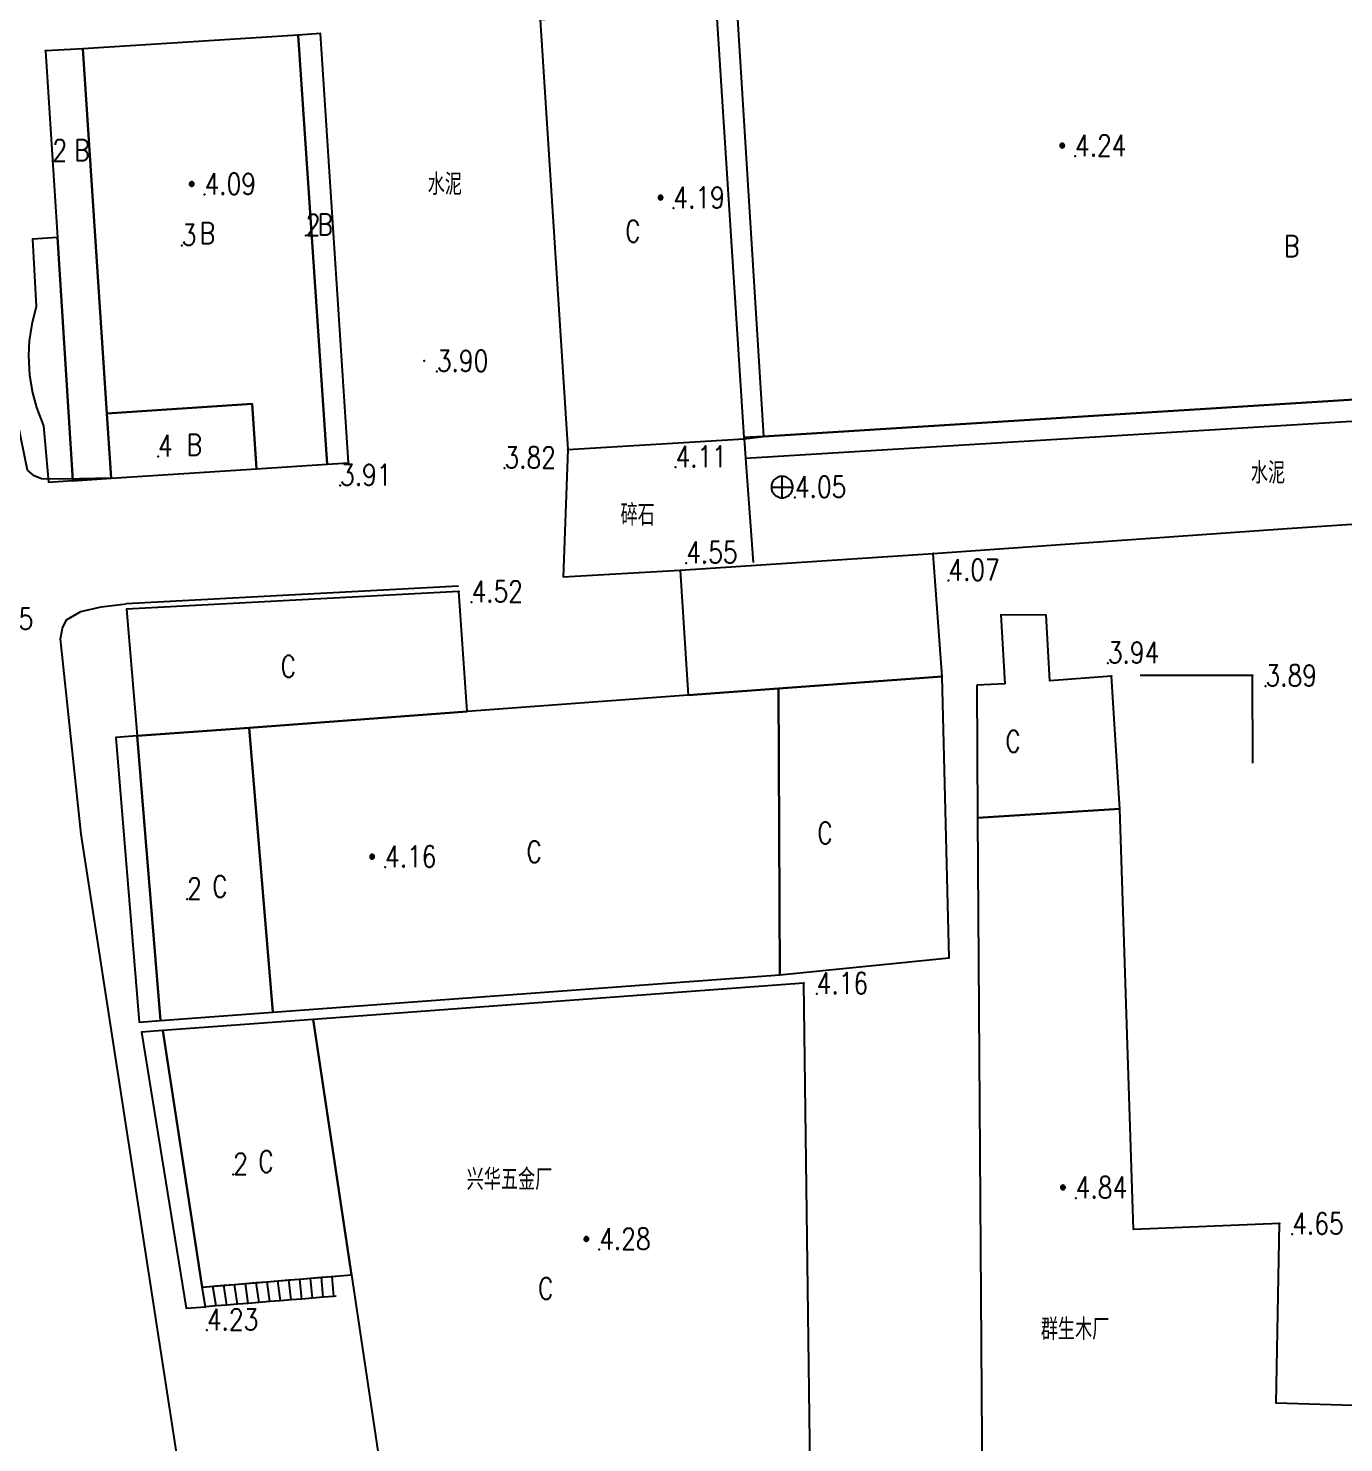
# Model space of a CAD drawing. Extents: x 500064 to 501389, y 2542464 to 2545400.
# Drawn here: x 500855.9 to 500917.3, y 2542777.3 to 2542843.4 of the extents above; entities that cross this region are included whole.
import ezdxf

# ---------------------------------------------------------------- set-up
doc = ezdxf.new("R2010")
doc.units = 0
doc.header["$LTSCALE"] = 0.5
doc.linetypes.add('CENTER', pattern=[50.8, 31.75, -6.35, 6.35, -6.35])
doc.layers.add('地形图', color=8, linetype='CONTINUOUS')
doc.styles.add('HZ', font='romans.shx', dxfattribs={"width": 0.8, "bigfont": 'hztxt.shx'})

msp = doc.modelspace()

# ---------------------------------------------------------------- linework, layer by layer
at = {"layer": '地形图'}
for points in [[(500859.768, 2542822.368), (500857.555, 2542822.327), (500856.521, 2542822.334), (500856.164, 2542822.487), (500855.866, 2542822.752), (500850.936, 2542846.799), (500844.437, 2542875.108), (500844.168, 2542876.928), (500836.787, 2542922.628), (500834.017, 2542940.008), (500833.487, 2542959.598), (500838.66, 2542977.794), (500847.327, 2542998.788)], [(500869.848, 2542823.028), (500870.846, 2542823.093), (500869.536, 2542843.143), (500868.506, 2542843.066)], [(500858.445, 2542842.44), (500856.706, 2542842.334), (500857.255, 2542833.616), (500857.971, 2542822.257), (500857.972, 2542822.248), (500859.768, 2542822.368)], [(500904.182, 2542837.816), (500904.192, 2542837.816), (500904.202, 2542837.818), (500904.212, 2542837.821), (500904.222, 2542837.824), (500904.231, 2542837.829), (500904.24, 2542837.835), (500904.248, 2542837.841), (500904.256, 2542837.849), (500904.262, 2542837.857), (500904.266, 2542837.862), (500904.268, 2542837.866), (500904.273, 2542837.875), (500904.277, 2542837.885), (500904.279, 2542837.895), (500904.281, 2542837.905), (500904.282, 2542837.916), (500904.281, 2542837.926), (500904.279, 2542837.937), (500904.277, 2542837.947), (500904.273, 2542837.956), (500904.27, 2542837.963), (500904.268, 2542837.966), (500904.262, 2542837.975), (500904.256, 2542837.983), (500904.248, 2542837.99), (500904.24, 2542837.997), (500904.231, 2542838.002), (500904.23, 2542838.003), (500904.222, 2542838.007), (500904.212, 2542838.011), (500904.202, 2542838.014), (500904.192, 2542838.015), (500904.182, 2542838.016), (500904.171, 2542838.015), (500904.161, 2542838.014), (500904.151, 2542838.011), (500904.141, 2542838.007), (500904.131, 2542838.002), (500904.123, 2542837.997), (500904.115, 2542837.99), (500904.107, 2542837.983), (500904.101, 2542837.975), (500904.098, 2542837.97), (500904.095, 2542837.966), (500904.09, 2542837.956), (500904.086, 2542837.947), (500904.084, 2542837.937), (500904.082, 2542837.926), (500904.082, 2542837.916), (500904.082, 2542837.905), (500904.084, 2542837.895), (500904.086, 2542837.885), (500904.09, 2542837.875), (500904.093, 2542837.869), (500904.095, 2542837.866), (500904.101, 2542837.857), (500904.107, 2542837.849), (500904.115, 2542837.841), (500904.123, 2542837.835), (500904.131, 2542837.829), (500904.133, 2542837.829), (500904.141, 2542837.824), (500904.151, 2542837.821), (500904.161, 2542837.818), (500904.171, 2542837.816), (500904.182, 2542837.816)], [(500904.133, 2542837.829), (500904.266, 2542837.862), (500904.268, 2542837.866), (500904.095, 2542837.866), (500904.093, 2542837.869), (500904.282, 2542837.916), (500904.082, 2542837.916), (500904.27, 2542837.963), (500904.268, 2542837.966), (500904.095, 2542837.966), (500904.098, 2542837.97), (500904.23, 2542838.003)], [(500863.53, 2542836.02), (500863.541, 2542836.02), (500863.551, 2542836.022), (500863.561, 2542836.025), (500863.571, 2542836.028), (500863.58, 2542836.033), (500863.589, 2542836.039), (500863.597, 2542836.045), (500863.605, 2542836.053), (500863.611, 2542836.061), (500863.615, 2542836.066), (500863.617, 2542836.07), (500863.622, 2542836.079), (500863.626, 2542836.089), (500863.628, 2542836.099), (500863.63, 2542836.109), (500863.63, 2542836.12), (500863.63, 2542836.13), (500863.628, 2542836.141), (500863.626, 2542836.151), (500863.622, 2542836.16), (500863.619, 2542836.167), (500863.617, 2542836.17), (500863.611, 2542836.178), (500863.605, 2542836.187), (500863.597, 2542836.194), (500863.589, 2542836.201), (500863.58, 2542836.206), (500863.579, 2542836.207), (500863.571, 2542836.211), (500863.561, 2542836.215), (500863.551, 2542836.217), (500863.541, 2542836.219), (500863.53, 2542836.22), (500863.52, 2542836.219), (500863.51, 2542836.217), (500863.5, 2542836.215), (500863.49, 2542836.211), (500863.48, 2542836.206), (500863.472, 2542836.201), (500863.464, 2542836.194), (500863.456, 2542836.187), (500863.45, 2542836.178), (500863.446, 2542836.174), (500863.444, 2542836.17), (500863.439, 2542836.16), (500863.435, 2542836.151), (500863.433, 2542836.141), (500863.431, 2542836.13), (500863.43, 2542836.12), (500863.431, 2542836.109), (500863.433, 2542836.099), (500863.435, 2542836.089), (500863.439, 2542836.079), (500863.442, 2542836.073), (500863.444, 2542836.07), (500863.45, 2542836.061), (500863.456, 2542836.053), (500863.464, 2542836.045), (500863.472, 2542836.039), (500863.48, 2542836.033), (500863.482, 2542836.033), (500863.49, 2542836.028), (500863.5, 2542836.025), (500863.51, 2542836.022), (500863.52, 2542836.02), (500863.53, 2542836.02)], [(500863.482, 2542836.033), (500863.615, 2542836.066), (500863.617, 2542836.07), (500863.444, 2542836.07), (500863.442, 2542836.073), (500863.63, 2542836.12), (500863.43, 2542836.12), (500863.619, 2542836.167), (500863.617, 2542836.17), (500863.444, 2542836.17), (500863.446, 2542836.174), (500863.579, 2542836.207)], [(500885.425, 2542835.385), (500885.435, 2542835.386), (500885.446, 2542835.388), (500885.456, 2542835.39), (500885.466, 2542835.394), (500885.475, 2542835.399), (500885.484, 2542835.405), (500885.492, 2542835.411), (500885.499, 2542835.419), (500885.506, 2542835.427), (500885.509, 2542835.432), (500885.511, 2542835.435), (500885.516, 2542835.445), (500885.52, 2542835.455), (500885.523, 2542835.465), (500885.524, 2542835.475), (500885.525, 2542835.485), (500885.524, 2542835.496), (500885.523, 2542835.506), (500885.52, 2542835.516), (500885.516, 2542835.526), (500885.513, 2542835.532), (500885.511, 2542835.535), (500885.506, 2542835.544), (500885.499, 2542835.552), (500885.492, 2542835.56), (500885.484, 2542835.566), (500885.475, 2542835.572), (500885.474, 2542835.573), (500885.466, 2542835.577), (500885.456, 2542835.581), (500885.446, 2542835.583), (500885.435, 2542835.585), (500885.425, 2542835.585), (500885.414, 2542835.585), (500885.404, 2542835.583), (500885.394, 2542835.581), (500885.384, 2542835.577), (500885.375, 2542835.572), (500885.366, 2542835.566), (500885.358, 2542835.56), (500885.351, 2542835.552), (500885.344, 2542835.544), (500885.341, 2542835.539), (500885.338, 2542835.535), (500885.333, 2542835.526), (500885.33, 2542835.516), (500885.327, 2542835.506), (500885.325, 2542835.496), (500885.325, 2542835.485), (500885.325, 2542835.475), (500885.327, 2542835.465), (500885.33, 2542835.455), (500885.333, 2542835.445), (500885.337, 2542835.438), (500885.338, 2542835.435), (500885.344, 2542835.427), (500885.351, 2542835.419), (500885.358, 2542835.411), (500885.366, 2542835.405), (500885.375, 2542835.399), (500885.376, 2542835.398), (500885.384, 2542835.394), (500885.394, 2542835.39), (500885.404, 2542835.388), (500885.414, 2542835.386), (500885.425, 2542835.385)], [(500885.376, 2542835.398), (500885.509, 2542835.432), (500885.511, 2542835.435), (500885.338, 2542835.435), (500885.337, 2542835.438), (500885.525, 2542835.485), (500885.325, 2542835.485), (500885.513, 2542835.532), (500885.511, 2542835.535), (500885.338, 2542835.535), (500885.341, 2542835.539), (500885.474, 2542835.573)], [(500857.255, 2542833.616), (500856.088, 2542833.538), (500856.268, 2542830.398), (500856.056, 2542829.564), (500855.944, 2542828.784), (500855.91, 2542828.097), (500855.957, 2542827.192), (500856.094, 2542826.365), (500856.279, 2542825.674), (500856.608, 2542824.818), (500856.848, 2542822.188), (500857.971, 2542822.257)], [(500890.232, 2542824.325), (500889.327, 2542824.272), (500889.332, 2542824.207), (500889.397, 2542823.3), (500935.293, 2542826.118), (500935.237, 2542827.138)], [(500859.566, 2542825.401), (500866.352, 2542825.844), (500866.55, 2542822.812)], [(500889.332, 2542824.207), (500890.232, 2542824.325)], [(500889.332, 2542824.207), (500889.397, 2542823.3), (500889.749, 2542818.427)], [(500881.096, 2542823.719), (500880.882, 2542817.754)], [(500891.099, 2542821.458), (500891.151, 2542821.461), (500891.203, 2542821.469), (500891.254, 2542821.483), (500891.303, 2542821.502), (500891.349, 2542821.525), (500891.393, 2542821.554), (500891.434, 2542821.587), (500891.471, 2542821.624), (500891.504, 2542821.665), (500891.532, 2542821.708), (500891.556, 2542821.755), (500891.575, 2542821.804), (500891.588, 2542821.854), (500891.596, 2542821.906), (500891.599, 2542821.958), (500891.596, 2542822.011), (500891.588, 2542822.062), (500891.575, 2542822.113), (500891.556, 2542822.162), (500891.532, 2542822.208), (500891.504, 2542822.252), (500891.471, 2542822.293), (500891.434, 2542822.33), (500891.393, 2542822.363), (500891.349, 2542822.391), (500891.303, 2542822.415), (500891.254, 2542822.434), (500891.203, 2542822.447), (500891.151, 2542822.456), (500891.099, 2542822.458), (500891.047, 2542822.456), (500890.995, 2542822.447), (500890.945, 2542822.434), (500890.896, 2542822.415), (500890.849, 2542822.391), (500890.805, 2542822.363), (500890.765, 2542822.33), (500890.728, 2542822.293), (500890.695, 2542822.252), (500890.666, 2542822.208), (500890.642, 2542822.162), (500890.624, 2542822.113), (500890.61, 2542822.062), (500890.602, 2542822.011), (500890.599, 2542821.958), (500890.602, 2542821.906), (500890.61, 2542821.854), (500890.624, 2542821.804), (500890.642, 2542821.755), (500890.666, 2542821.708), (500890.695, 2542821.665), (500890.728, 2542821.624), (500890.765, 2542821.587), (500890.805, 2542821.554), (500890.849, 2542821.525), (500890.896, 2542821.502), (500890.945, 2542821.483), (500890.995, 2542821.469), (500891.047, 2542821.461), (500891.099, 2542821.458)], [(500890.599, 2542821.958), (500891.099, 2542821.958), (500891.599, 2542821.958)], [(500891.099, 2542821.458), (500891.099, 2542821.958), (500891.099, 2542822.458)], [(500898.163, 2542818.845), (500914.682, 2542820.021), (500930.469, 2542821.073)], [(500886.341, 2542818.056), (500880.882, 2542817.754)], [(500875.988, 2542817.323), (500860.467, 2542816.497)], [(500867.399, 2542723.803), (500865.675, 2542758.369), (500858.369, 2542805.742), (500857.408, 2542814.869), (500857.493, 2542815.364), (500857.68, 2542815.75), (500858.346, 2542816.142), (500859.295, 2542816.362), (500860.467, 2542816.497)], [(500913.091, 2542809.059), (500913.076, 2542813.153), (500907.824, 2542813.155)], [(500867.314, 2542797.414), (500866.214, 2542810.714)], [(500860.978, 2542810.328), (500859.98, 2542810.254), (500861.08, 2542796.954), (500862.078, 2542797.028)], [(500871.956, 2542804.586), (500871.967, 2542804.587), (500871.977, 2542804.588), (500871.987, 2542804.591), (500871.997, 2542804.595), (500872.006, 2542804.599), (500872.015, 2542804.605), (500872.023, 2542804.612), (500872.031, 2542804.619), (500872.037, 2542804.627), (500872.04, 2542804.632), (500872.043, 2542804.636), (500872.048, 2542804.645), (500872.051, 2542804.655), (500872.054, 2542804.665), (500872.056, 2542804.676), (500872.056, 2542804.686), (500872.056, 2542804.696), (500872.054, 2542804.707), (500872.051, 2542804.717), (500872.048, 2542804.727), (500872.044, 2542804.733), (500872.043, 2542804.736), (500872.037, 2542804.745), (500872.031, 2542804.753), (500872.023, 2542804.76), (500872.015, 2542804.767), (500872.006, 2542804.773), (500872.005, 2542804.773), (500871.997, 2542804.777), (500871.987, 2542804.781), (500871.977, 2542804.784), (500871.967, 2542804.785), (500871.956, 2542804.786), (500871.946, 2542804.785), (500871.935, 2542804.784), (500871.925, 2542804.781), (500871.916, 2542804.777), (500871.906, 2542804.773), (500871.898, 2542804.767), (500871.889, 2542804.76), (500871.882, 2542804.753), (500871.875, 2542804.745), (500871.872, 2542804.74), (500871.87, 2542804.736), (500871.865, 2542804.727), (500871.861, 2542804.717), (500871.858, 2542804.707), (500871.857, 2542804.696), (500871.856, 2542804.686), (500871.857, 2542804.676), (500871.858, 2542804.665), (500871.861, 2542804.655), (500871.865, 2542804.645), (500871.868, 2542804.639), (500871.87, 2542804.636), (500871.875, 2542804.627), (500871.882, 2542804.619), (500871.889, 2542804.612), (500871.898, 2542804.605), (500871.906, 2542804.599), (500871.907, 2542804.599), (500871.916, 2542804.595), (500871.925, 2542804.591), (500871.935, 2542804.588), (500871.946, 2542804.587), (500871.956, 2542804.586)], [(500871.907, 2542804.599), (500872.04, 2542804.632), (500872.043, 2542804.636), (500871.87, 2542804.636), (500871.868, 2542804.639), (500872.056, 2542804.686), (500871.856, 2542804.686), (500872.044, 2542804.733), (500872.043, 2542804.736), (500871.87, 2542804.736), (500871.872, 2542804.74), (500872.005, 2542804.773)], [(500870.989, 2542785.145), (500869.205, 2542797.076)], [(500862.188, 2542796.558), (500861.191, 2542796.484), (500863.274, 2542783.582), (500864.18, 2542783.651)], [(500904.215, 2542789.13), (500904.226, 2542789.131), (500904.236, 2542789.133), (500904.246, 2542789.135), (500904.256, 2542789.139), (500904.265, 2542789.144), (500904.274, 2542789.149), (500904.282, 2542789.156), (500904.29, 2542789.163), (500904.296, 2542789.172), (500904.299, 2542789.177), (500904.302, 2542789.18), (500904.307, 2542789.19), (500904.31, 2542789.199), (500904.313, 2542789.21), (500904.315, 2542789.22), (500904.315, 2542789.23), (500904.315, 2542789.241), (500904.313, 2542789.251), (500904.31, 2542789.261), (500904.307, 2542789.271), (500904.303, 2542789.277), (500904.302, 2542789.28), (500904.296, 2542789.289), (500904.29, 2542789.297), (500904.282, 2542789.305), (500904.274, 2542789.311), (500904.265, 2542789.317), (500904.264, 2542789.318), (500904.256, 2542789.322), (500904.246, 2542789.325), (500904.236, 2542789.328), (500904.226, 2542789.33), (500904.215, 2542789.33), (500904.205, 2542789.33), (500904.194, 2542789.328), (500904.184, 2542789.325), (500904.175, 2542789.322), (500904.165, 2542789.317), (500904.156, 2542789.311), (500904.148, 2542789.305), (500904.141, 2542789.297), (500904.134, 2542789.289), (500904.131, 2542789.284), (500904.129, 2542789.28), (500904.124, 2542789.271), (500904.12, 2542789.261), (500904.117, 2542789.251), (500904.116, 2542789.241), (500904.115, 2542789.23), (500904.116, 2542789.22), (500904.117, 2542789.21), (500904.12, 2542789.199), (500904.124, 2542789.19), (500904.127, 2542789.183), (500904.129, 2542789.18), (500904.134, 2542789.172), (500904.141, 2542789.163), (500904.148, 2542789.156), (500904.156, 2542789.149), (500904.165, 2542789.144), (500904.166, 2542789.143), (500904.175, 2542789.139), (500904.184, 2542789.135), (500904.194, 2542789.133), (500904.205, 2542789.131), (500904.215, 2542789.13)], [(500904.166, 2542789.143), (500904.299, 2542789.177), (500904.302, 2542789.18), (500904.129, 2542789.18), (500904.127, 2542789.183), (500904.315, 2542789.23), (500904.115, 2542789.23), (500904.303, 2542789.277), (500904.302, 2542789.28), (500904.129, 2542789.28), (500904.131, 2542789.284), (500904.264, 2542789.318)], [(500881.96, 2542786.724), (500881.971, 2542786.724), (500881.981, 2542786.726), (500881.991, 2542786.729), (500882.001, 2542786.732), (500882.01, 2542786.737), (500882.019, 2542786.743), (500882.027, 2542786.749), (500882.035, 2542786.757), (500882.041, 2542786.765), (500882.044, 2542786.77), (500882.047, 2542786.774), (500882.052, 2542786.783), (500882.055, 2542786.793), (500882.058, 2542786.803), (500882.06, 2542786.813), (500882.06, 2542786.824), (500882.06, 2542786.834), (500882.058, 2542786.844), (500882.055, 2542786.855), (500882.052, 2542786.864), (500882.048, 2542786.871), (500882.047, 2542786.874), (500882.041, 2542786.882), (500882.035, 2542786.891), (500882.027, 2542786.898), (500882.019, 2542786.905), (500882.01, 2542786.91), (500882.009, 2542786.911), (500882.001, 2542786.915), (500881.991, 2542786.919), (500881.981, 2542786.921), (500881.971, 2542786.923), (500881.96, 2542786.924), (500881.95, 2542786.923), (500881.939, 2542786.921), (500881.929, 2542786.919), (500881.92, 2542786.915), (500881.91, 2542786.91), (500881.901, 2542786.905), (500881.893, 2542786.898), (500881.886, 2542786.891), (500881.879, 2542786.882), (500881.876, 2542786.878), (500881.874, 2542786.874), (500881.869, 2542786.864), (500881.865, 2542786.855), (500881.862, 2542786.844), (500881.861, 2542786.834), (500881.86, 2542786.824), (500881.861, 2542786.813), (500881.862, 2542786.803), (500881.865, 2542786.793), (500881.869, 2542786.783), (500881.872, 2542786.777), (500881.874, 2542786.774), (500881.879, 2542786.765), (500881.886, 2542786.757), (500881.893, 2542786.749), (500881.901, 2542786.743), (500881.91, 2542786.737), (500881.911, 2542786.736), (500881.92, 2542786.732), (500881.929, 2542786.729), (500881.939, 2542786.726), (500881.95, 2542786.724), (500881.96, 2542786.724)], [(500881.911, 2542786.736), (500882.044, 2542786.77), (500882.047, 2542786.774), (500881.874, 2542786.774), (500881.872, 2542786.777), (500882.06, 2542786.824), (500881.86, 2542786.824), (500882.048, 2542786.871), (500882.047, 2542786.874), (500881.874, 2542786.874), (500881.876, 2542786.878), (500882.009, 2542786.911)], [(500864.013, 2542784.575), (500864.519, 2542784.617), (500865.026, 2542784.658), (500865.532, 2542784.699), (500866.039, 2542784.741), (500866.545, 2542784.782), (500867.052, 2542784.824), (500867.558, 2542784.865), (500868.064, 2542784.906), (500868.571, 2542784.948), (500869.077, 2542784.989), (500869.584, 2542785.03), (500870.09, 2542785.071), (500870.2, 2542785.08)], [(500867.17, 2542783.895), (500867.052, 2542784.824)], [(500867.668, 2542783.936), (500867.558, 2542784.865)], [(500868.167, 2542783.976), (500868.064, 2542784.906)], [(500868.665, 2542784.017), (500868.571, 2542784.948)], [(500869.163, 2542784.058), (500869.077, 2542784.989)], [(500869.662, 2542784.099), (500869.584, 2542785.03)], [(500870.16, 2542784.139), (500870.09, 2542785.071)], [(500864.18, 2542783.651), (500864.013, 2542784.575)], [(500864.678, 2542783.692), (500864.519, 2542784.617)], [(500865.176, 2542783.732), (500865.026, 2542784.658)], [(500865.675, 2542783.773), (500865.532, 2542784.699)], [(500866.173, 2542783.814), (500866.039, 2542784.741)], [(500866.672, 2542783.854), (500866.545, 2542784.782)], [(500870.268, 2542784.148), (500870.16, 2542784.139), (500869.662, 2542784.099), (500869.163, 2542784.058), (500868.665, 2542784.017), (500868.167, 2542783.976), (500867.668, 2542783.936), (500867.17, 2542783.895), (500866.672, 2542783.854), (500866.173, 2542783.814), (500865.675, 2542783.773), (500865.176, 2542783.732), (500864.678, 2542783.692), (500864.18, 2542783.651)]]:
    msp.add_lwpolyline(points, dxfattribs=at)
for points in [[(500934.022, 2542847.238), (500929.034, 2542846.916), (500925.862, 2542846.712), (500897.945, 2542844.915), (500897.075, 2542844.859), (500893.981, 2542844.66), (500892.607, 2542844.572), (500888.991, 2542844.339), (500890.232, 2542824.325), (500935.237, 2542827.138)], [(500889.331, 2542824.207), (500889.327, 2542824.272), (500888.033, 2542844.333), (500879.803, 2542843.787), (500881.096, 2542823.719)], [(500868.506, 2542843.066), (500858.445, 2542842.44), (500859.566, 2542825.401), (500866.352, 2542825.844), (500866.55, 2542822.812), (500869.848, 2542823.028)], [(500869.848, 2542823.028), (500870.846, 2542823.093), (500869.536, 2542843.143), (500868.506, 2542843.066)], [(500858.445, 2542842.44), (500856.706, 2542842.334), (500857.255, 2542833.616), (500857.971, 2542822.257), (500859.768, 2542822.368), (500859.566, 2542825.401)], [(500857.255, 2542833.616), (500856.088, 2542833.538), (500856.268, 2542830.398), (500856.056, 2542829.564), (500855.944, 2542828.784), (500855.91, 2542828.097), (500855.957, 2542827.192), (500856.094, 2542826.365), (500856.279, 2542825.674), (500856.608, 2542824.818), (500856.848, 2542822.188), (500857.971, 2542822.257)], [(500890.232, 2542824.325), (500889.327, 2542824.272), (500889.331, 2542824.207), (500889.397, 2542823.3), (500935.293, 2542826.118), (500935.237, 2542827.138)], [(500859.566, 2542825.401), (500859.768, 2542822.368), (500866.55, 2542822.812), (500866.352, 2542825.844)], [(500886.341, 2542818.058), (500886.713, 2542812.226), (500890.938, 2542812.538), (500898.583, 2542813.102), (500898.163, 2542818.841)], [(500876.396, 2542811.465), (500875.997, 2542817.078), (500860.481, 2542816.247), (500860.978, 2542810.328), (500866.214, 2542810.714)], [(500900.191, 2542812.696), (500900.231, 2542806.502), (500906.866, 2542806.922), (500906.488, 2542813.117), (500903.61, 2542812.899), (500903.433, 2542815.974), (500901.319, 2542815.985), (500901.506, 2542812.77)], [(500898.583, 2542813.102), (500890.938, 2542812.538), (500890.995, 2542799.161), (500898.895, 2542799.958)], [(500890.938, 2542812.538), (500886.713, 2542812.226), (500876.396, 2542811.465), (500866.214, 2542810.714), (500867.314, 2542797.414), (500890.995, 2542799.161)], [(500866.214, 2542810.714), (500860.978, 2542810.328), (500862.078, 2542797.028), (500867.314, 2542797.414)], [(500860.978, 2542810.328), (500859.98, 2542810.254), (500861.08, 2542796.954), (500862.078, 2542797.028)], [(500906.866, 2542806.922), (500900.231, 2542806.502), (500900.438, 2542775.188), (500921.681, 2542773.522), (500921.874, 2542778.924), (500914.18, 2542779.148), (500914.325, 2542787.538), (500907.507, 2542787.26)], [(500870.989, 2542785.145), (500873.078, 2542771.178), (500892.468, 2542771.408), (500892.118, 2542798.768), (500869.205, 2542797.076)], [(500869.205, 2542797.076), (500862.188, 2542796.558), (500864.013, 2542784.575), (500870.989, 2542785.145)], [(500862.188, 2542796.558), (500861.191, 2542796.484), (500863.274, 2542783.582), (500864.18, 2542783.651), (500864.013, 2542784.575)]]:
    msp.add_lwpolyline(points, close=True, dxfattribs=at)
at = {"layer": '地形图', "ltscale": 10}
for p in [(500868.506, 2542843.066), (500856.706, 2542842.334), (500874.379, 2542827.852), (500889.331, 2542824.207), (500881.096, 2542823.719), (500869.852, 2542823.024), (500891.1, 2542821.959), (500898.163, 2542818.845), (500886.341, 2542818.058), (500875.997, 2542817.078), (500906.489, 2542813.117), (500913.076, 2542813.153), (500892.118, 2542798.768), (500904.215, 2542789.23), (500914.324, 2542787.539), (500864.18, 2542783.651)]:
    msp.add_point(p, dxfattribs=at)
at = {"layer": '地形图', "linetype": 'CENTER'}
for p in [(500857.026, 2542837.191, 2), (500904.782, 2542837.42, 4.24), (500864.13, 2542835.624, 4.09), (500886.025, 2542834.99, 4.19), (500863.061, 2542833.24, 3), (500868.854, 2542833.71, 2), (500874.979, 2542827.356, 3.9), (500861.958, 2542823.39, 4), (500878.136, 2542822.84, 3.82), (500886.123, 2542822.88, 4.11), (500870.455, 2542822.028, 3.91), (500891.7, 2542821.463, 4.05), (500886.626, 2542818.406, 4.55), (500898.865, 2542817.588, 4.07), (500876.597, 2542816.582, 4.52), (500906.314, 2542813.725, 3.94), (500913.676, 2542812.657, 3.89), (500872.556, 2542804.19, 4.16), (500863.316, 2542802.695, 2), (500892.718, 2542798.272, 4.16), (500865.472, 2542789.833, 2), (500904.815, 2542788.734, 4.84), (500914.924, 2542787.043, 4.65), (500882.56, 2542786.328, 4.28), (500864.239, 2542782.556, 4.23)]:
    msp.add_point(p, dxfattribs=at)

# ---------------------------------------------------------------- texts
at = {"layer": '地形图', "ltscale": 10, "style": 'HZ', "width": 0.8}
for s, p in [('4.24', (500904.782, 2542837.42)), ('2', (500857.026, 2542837.191)), ('B', (500858.039, 2542837.195)), ('4.09', (500864.13, 2542835.624)), ('水泥', (500874.547, 2542835.608)), ('4.19', (500886.025, 2542834.99)), ('2', (500868.854, 2542833.71)), ('B', (500869.399, 2542833.729)), ('C', (500883.772, 2542833.408)), ('3', (500863.061, 2542833.24)), ('B', (500863.902, 2542833.318)), ('B', (500914.538, 2542832.715)), ('3.90', (500874.979, 2542827.356)), ('4', (500861.958, 2542823.39)), ('B', (500863.286, 2542823.435)), ('3.82', (500878.136, 2542822.84)), ('4.11', (500886.123, 2542822.88)), ('水泥', (500912.991, 2542822.121)), ('3.91', (500870.455, 2542822.028)), ('4.05', (500891.7, 2542821.463)), ('碎石', (500883.557, 2542820.153)), ('4.55', (500886.626, 2542818.406)), ('4.07', (500898.865, 2542817.588)), ('4.52', (500876.597, 2542816.582)), ('3.95', (500853.73, 2542815.305)), ('3.94', (500906.314, 2542813.725)), ('C', (500867.678, 2542813.079)), ('3.89', (500913.676, 2542812.657)), ('C', (500901.527, 2542809.576)), ('C', (500892.74, 2542805.292)), ('C', (500879.162, 2542804.418)), ('4.16', (500872.556, 2542804.19)), ('2', (500863.316, 2542802.695)), ('C', (500864.484, 2542802.798)), ('4.16', (500892.718, 2542798.272)), ('2', (500865.472, 2542789.833)), ('C', (500866.64, 2542789.936)), ('兴华五金厂', (500876.368, 2542789.105)), ('4.84', (500904.815, 2542788.734)), ('4.65', (500914.924, 2542787.043)), ('4.28', (500882.56, 2542786.328)), ('C', (500879.701, 2542784.007)), ('4.23', (500864.239, 2542782.556)), ('群生木厂', (500903.18, 2542782.106))]:
    msp.add_text(s, height=1, dxfattribs=at).set_placement(p)

doc.saveas('drawing.dxf')
